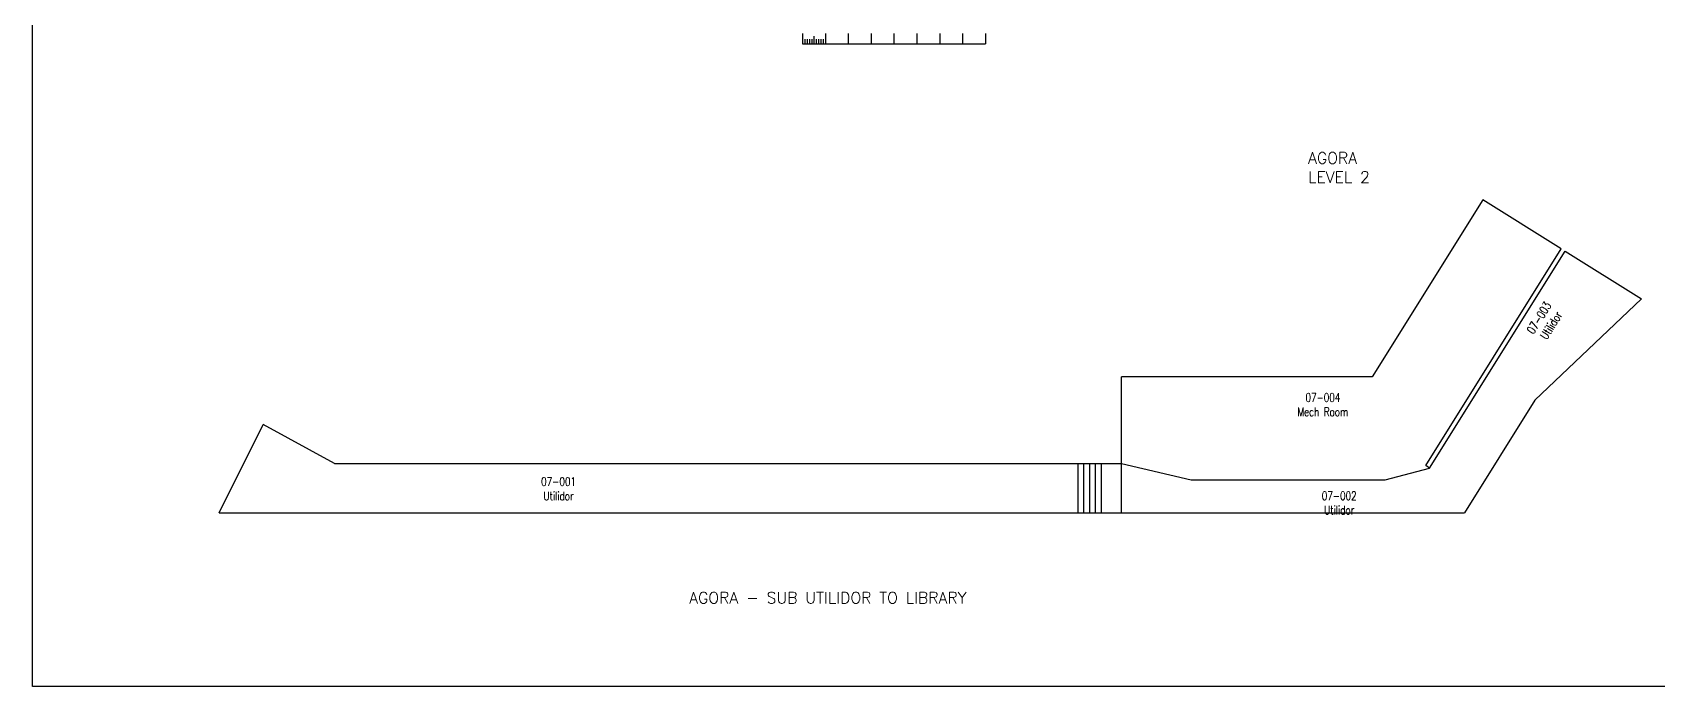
# Model space of a CAD drawing. Extents: x 11182 to 734459, y -1391328 to 152085.
# Drawn here: x 214660 to 285740, y -673783 to -645199 of the extents above; entities that cross this region are included whole.
import ezdxf
from ezdxf.enums import TextEntityAlignment as Align

# ---------------------------------------------------------------- set-up
doc = ezdxf.new("R2010")
doc.units = 0
doc.header["$LTSCALE"] = 500
doc.header["$MEASUREMENT"] = 0
doc.layers.get('0').update_dxf_attribs({"linetype": 'CONTINUOUS'})
doc.layers.add('0_Defpoints', color=106, linetype='CONTINUOUS', plot=False)
for name, color, linetype in [('0_room_data', 7, 'CONTINUOUS'), ('0_text', 7, 'CONTINUOUS'), ('1_Wall_Exist', 251, 'CONTINUOUS'), ('3_Text', 7, 'CONTINUOUS')]:
    doc.layers.add(name, color=color, linetype=linetype)
doc.styles.add('1_200', font='simplex.shx', dxfattribs={"width": 0.75, "height": 460})
doc.styles.get("Standard").update_dxf_attribs({"font": 'ROMANS', "height": 200})

# ---------------------------------------------------------------- blocks, each defined once
blk = doc.blocks.new('room_data')
at = {"layer": '3_Text', "style": '1_200', "width": 0.75}
for tag, p in [('ROOMNUM', (0, 0)), ('ROOMUSE', (0, -575))]:
    blk.add_attdef(tag, text='', height=345, dxfattribs=at).set_placement(p, align=Align.MIDDLE_CENTER)

msp = doc.modelspace()

# ---------------------------------------------------------------- linework, layer by layer
for p, q in [((248342, -645248), (248342, -645693)), ((248842, -645361), (248842, -645693)), ((249342, -645248), (249342, -645693)), ((250342, -645248), (250342, -645693)), ((251342, -645248), (251342, -645693)), ((252342, -645248), (252342, -645693)), ((253342, -645248), (253342, -645693)), ((254342, -645248), (254342, -645693)), ((255342, -645248), (255342, -645693)), ((256342, -645248), (256342, -645693)), ((248342, -645693), (256342, -645693)), ((248442, -645494), (248442, -645693)), ((248542, -645494), (248542, -645693)), ((248642, -645494), (248642, -645693)), ((248742, -645494), (248742, -645693)), ((248942, -645494), (248942, -645693)), ((249042, -645494), (249042, -645693)), ((249142, -645494), (249142, -645693)), ((249242, -645494), (249242, -645693))]:
    msp.add_line(p, q)
at = {"layer": '0_Defpoints'}
msp.add_lwpolyline([(214660, -602499), (326423, -602499), (326423, -673783), (214660, -673783)], close=True, dxfattribs=at)
at = {"layer": '1_Wall_Exist'}
for p, q in [((278097, -652508), (273257, -660254)), ((281522, -654648), (278097, -652508)), ((275600, -664126), (281522, -654648)), ((275772, -664234), (281695, -654756)), ((281695, -654756), (285033, -656842)), ((285033, -656842), (280379, -661272)), ((273257, -660254), (262290, -660254)), ((262290, -666197), (262290, -660254)), ((280379, -661272), (277301, -666197)), ((222819, -666197), (224754, -662331)), ((227873, -664038), (224754, -662331)), ((227873, -664038), (262290, -664038)), ((260385, -664038), (260385, -666197)), ((260639, -664038), (260639, -666197)), ((260893, -664038), (260893, -666197)), ((261147, -664038), (261147, -666197)), ((261401, -664038), (261401, -666197)), ((262290, -664038), (265338, -664749)), ((273822, -664749), (275772, -664234)), ((275772, -664234), (275600, -664126)), ((265338, -664749), (273822, -664749)), ((222819, -666197), (277301, -666197))]:
    msp.add_line(p, q, dxfattribs=at)

# ---------------------------------------------------------------- block references
at = {"layer": '0_room_data', "xscale": 1.089432688349144, "yscale": 1.089432688349144, "zscale": 1.089432688349144, "rotation": 57.99999999994268}
msp.add_blockref('room_data', (280556, -657667), dxfattribs=at).add_auto_attribs({'ROOMNUM': '07-003', 'ROOMUSE': 'Utilidor'})
at = {"layer": '0_room_data', "xscale": 1.089432688349144, "yscale": 1.089432688349144, "zscale": 1.089432688349144}
for p, values in [((271105, -661150), {'ROOMNUM': '07-004', 'ROOMUSE': 'Mech Room'}), ((237671, -664830), {'ROOMNUM': '07-001', 'ROOMUSE': 'Utilidor'}), ((271818, -665446), {'ROOMNUM': '07-002', 'ROOMUSE': 'Utilidor'})]:
    msp.add_blockref('room_data', p, dxfattribs=at).add_auto_attribs(values)

# ---------------------------------------------------------------- texts
at = {"layer": '0_text', "char_height": 500, "attachment_point": 1, "rotation": 0}
for s, insert, width in [('AGORA\\PLEVEL 2', (270457, -650434), 15790), ('AGORA - SUB UTILIDOR TO LIBRARY', (243386, -669656), 27331.1)]:
    msp.add_mtext(s, dxfattribs=dict(at, insert=insert, width=width))

doc.saveas('drawing.dxf')
